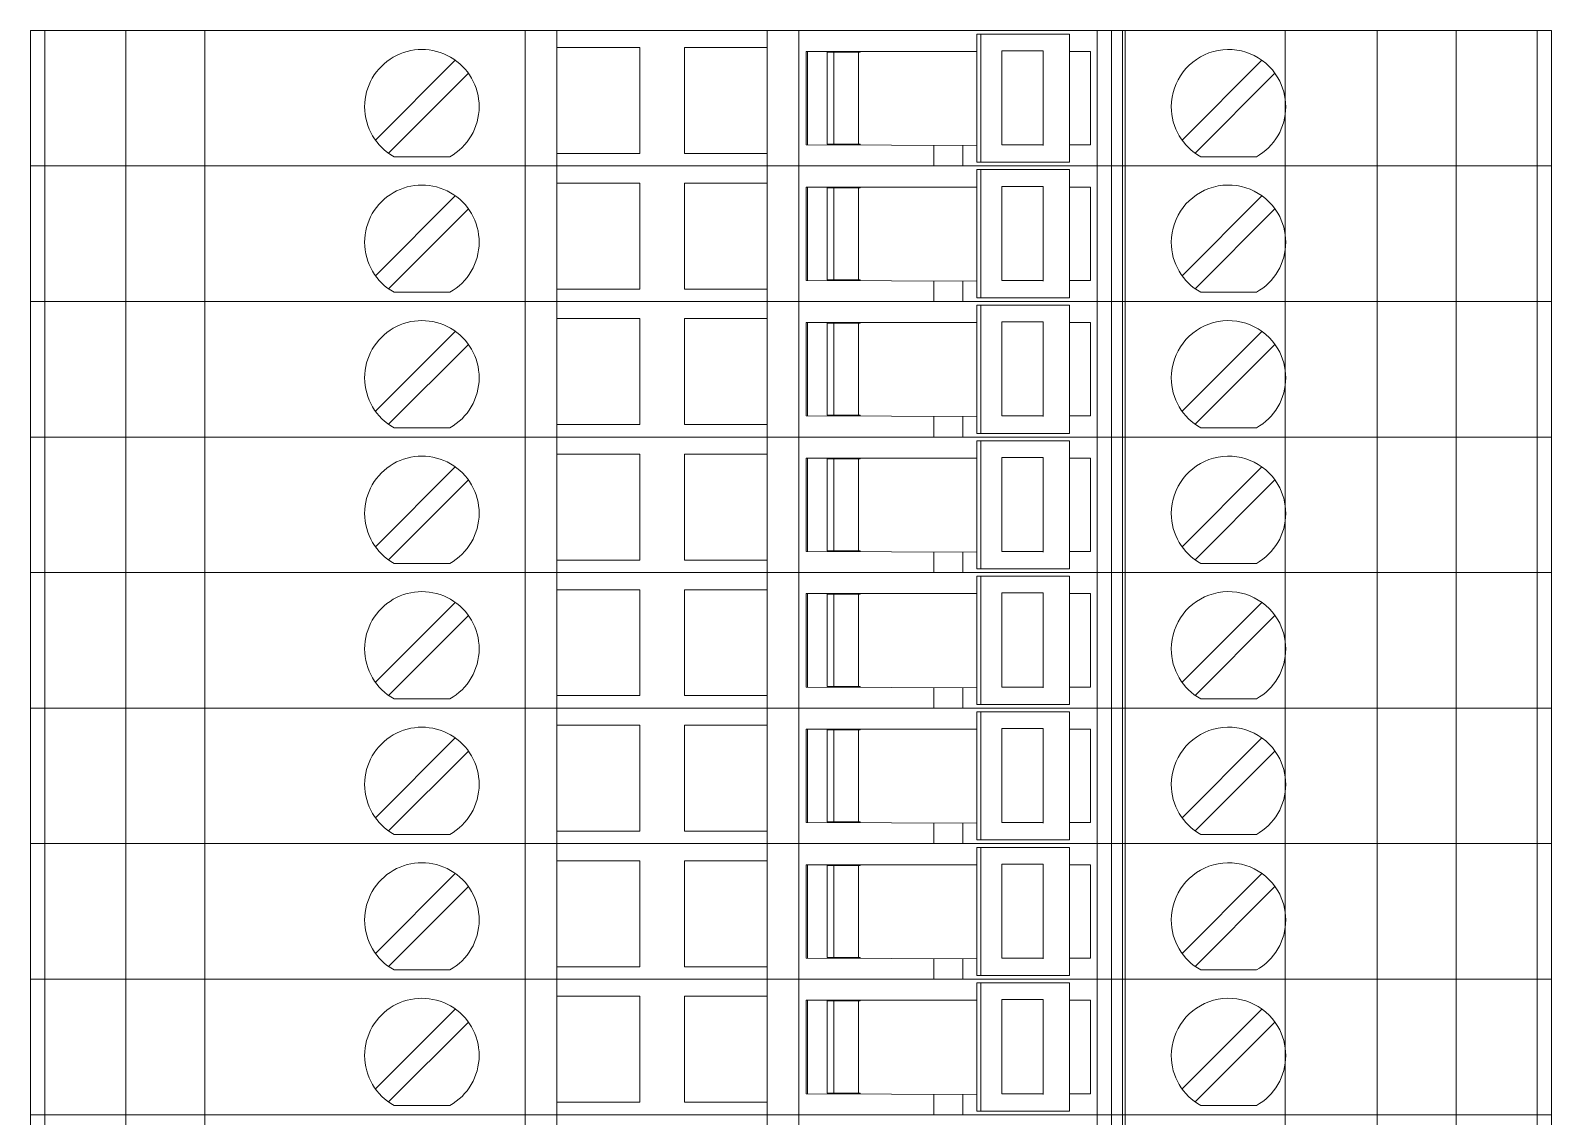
# Model space of a CAD drawing. Header units: millimetres. Extents: x 1880 to 4113, y 771 to 2990.
# Drawn here: x 2688.4 to 2746.2, y 2326.8 to 2368.1 of the extents above; entities that cross this region are included whole.
import ezdxf

# ---------------------------------------------------------------- set-up
doc = ezdxf.new("R2010")
doc.units = ezdxf.units.MM
doc.layers.add('000-PI-Oprema', color=30, linetype='Continuous', lineweight=5)

msp = doc.modelspace()

# ---------------------------------------------------------------- linework, layer by layer
at = {"layer": '000-PI-Oprema', "color": 0, "linetype": 'ByBlock', "lineweight": 0}
for p, q in [((2688.422, 2368.064), (2689.105, 2368.064)), ((2688.422, 2368.064), (2707.222, 2368.064)), ((2688.422, 2368.064), (2688.422, 2362.914)), ((2688.969, 2362.914), (2688.969, 2368.064)), ((2692.046, 2368.064), (2692.046, 2362.914)), ((2695.046, 2368.064), (2695.046, 2362.914)), ((2707.222, 2368.064), (2708.422, 2368.064)), ((2707.222, 2368.064), (2707.222, 2362.914)), ((2708.422, 2368.064), (2708.422, 2368.064)), ((2716.422, 2368.064), (2708.422, 2368.064)), ((2708.422, 2368.064), (2708.422, 2362.914)), ((2716.422, 2368.064), (2716.422, 2368.064)), ((2716.422, 2368.064), (2717.622, 2368.064)), ((2716.422, 2362.914), (2716.422, 2368.064)), ((2717.622, 2368.064), (2735.822, 2368.064)), ((2717.622, 2362.914), (2717.622, 2368.064)), ((2722.222, 2368.064), (2722.222, 2368.064)), ((2724.38, 2367.924), (2724.538, 2367.924)), ((2724.38, 2367.924), (2724.38, 2367.239)), ((2724.538, 2363.054), (2724.538, 2367.924)), ((2724.538, 2367.924), (2727.909, 2367.924)), ((2727.272, 2368.064), (2727.272, 2368.064)), ((2727.909, 2367.924), (2727.909, 2367.924)), ((2727.909, 2367.924), (2727.909, 2363.054)), ((2728.952, 2368.064), (2728.952, 2362.914)), ((2729.495, 2362.914), (2729.495, 2368.064)), ((2729.922, 2368.064), (2729.922, 2368.064)), ((2729.922, 2362.914), (2729.922, 2368.064)), ((2730.022, 2368.064), (2730.022, 2362.914)), ((2746.222, 2368.064), (2735.822, 2368.064)), ((2736.098, 2368.064), (2736.098, 2362.914)), ((2739.598, 2368.064), (2739.598, 2362.914)), ((2742.598, 2368.064), (2742.598, 2362.914)), ((2745.674, 2362.914), (2745.674, 2368.064)), ((2746.222, 2368.064), (2746.222, 2362.914)), ((2704.567, 2366.929), (2701.532, 2363.894)), ((2708.422, 2367.414), (2708.422, 2367.414)), ((2708.422, 2367.414), (2711.572, 2367.414)), ((2711.572, 2367.414), (2711.572, 2367.414)), ((2711.572, 2367.414), (2711.572, 2363.389)), ((2713.272, 2367.414), (2716.422, 2367.414)), ((2713.272, 2367.414), (2713.272, 2367.414)), ((2713.272, 2363.389), (2713.272, 2367.414)), ((2716.422, 2367.414), (2716.422, 2367.414)), ((2717.897, 2367.264), (2717.897, 2363.714)), ((2717.897, 2367.264), (2724.38, 2367.264)), ((2717.897, 2367.264), (2717.897, 2367.264)), ((2717.947, 2363.714), (2717.947, 2367.264)), ((2718.697, 2367.239), (2718.697, 2367.239)), ((2718.697, 2367.239), (2718.947, 2367.239)), ((2718.697, 2367.239), (2718.697, 2363.739)), ((2718.947, 2367.264), (2718.947, 2363.714)), ((2718.947, 2367.239), (2719.947, 2367.239)), ((2719.884, 2367.239), (2719.884, 2363.739)), ((2719.947, 2367.239), (2719.947, 2367.264)), ((2724.38, 2363.739), (2724.38, 2367.239)), ((2725.493, 2367.289), (2725.336, 2367.289)), ((2725.336, 2367.239), (2725.336, 2367.289)), ((2725.336, 2363.714), (2725.336, 2367.239)), ((2726.902, 2367.289), (2725.493, 2367.289)), ((2726.902, 2367.289), (2726.902, 2363.689)), ((2727.909, 2367.264), (2728.697, 2367.264)), ((2728.697, 2367.264), (2728.697, 2363.714)), ((2728.697, 2367.264), (2728.697, 2367.264)), ((2735.217, 2366.929), (2732.182, 2363.894)), ((2735.217, 2366.929), (2735.217, 2366.929)), ((2702.026, 2363.399), (2705.062, 2366.434)), ((2707.222, 2366.464), (2707.222, 2366.464)), ((2707.222, 2363.864), (2707.222, 2366.464)), ((2730.022, 2366.464), (2730.022, 2363.864)), ((2730.022, 2366.464), (2730.022, 2366.464)), ((2732.676, 2363.399), (2735.712, 2366.434)), ((2735.712, 2366.434), (2735.712, 2366.434)), ((2707.222, 2363.864), (2707.222, 2363.864)), ((2717.897, 2363.714), (2717.897, 2363.714)), ((2717.897, 2363.714), (2724.38, 2363.689)), ((2718.697, 2363.739), (2718.947, 2363.739)), ((2718.697, 2363.739), (2718.697, 2363.739)), ((2718.947, 2363.739), (2719.947, 2363.739)), ((2719.947, 2363.714), (2719.947, 2363.739)), ((2722.747, 2362.914), (2722.75, 2363.695)), ((2723.847, 2363.691), (2723.847, 2362.914)), ((2724.38, 2363.054), (2724.38, 2363.739)), ((2725.336, 2363.714), (2726.902, 2363.714)), ((2727.909, 2363.714), (2728.697, 2363.714)), ((2728.697, 2363.714), (2728.697, 2363.714)), ((2730.022, 2363.864), (2730.022, 2363.864)), ((2732.182, 2363.894), (2732.182, 2363.894)), ((2688.422, 2362.914), (2707.222, 2362.914)), ((2688.422, 2362.914), (2689.105, 2362.914)), ((2688.422, 2362.914), (2707.222, 2362.914)), ((2688.422, 2362.914), (2688.422, 2357.764)), ((2688.969, 2357.764), (2688.969, 2362.914)), ((2692.046, 2362.914), (2692.046, 2357.764)), ((2695.046, 2362.914), (2695.046, 2357.764)), ((2702.238, 2363.264), (2702.238, 2363.264)), ((2704.356, 2363.264), (2702.238, 2363.264)), ((2704.356, 2363.264), (2704.356, 2363.264)), ((2707.222, 2362.914), (2708.422, 2362.914)), ((2707.222, 2362.914), (2708.422, 2362.914)), ((2707.222, 2362.914), (2707.222, 2357.764)), ((2708.422, 2363.389), (2708.422, 2363.389)), ((2711.572, 2363.389), (2708.422, 2363.389)), ((2716.422, 2362.914), (2708.422, 2362.914)), ((2708.422, 2362.914), (2708.422, 2362.914)), ((2708.422, 2362.914), (2708.422, 2362.914)), ((2716.422, 2362.914), (2708.422, 2362.914)), ((2708.422, 2362.914), (2708.422, 2357.764)), ((2711.572, 2363.389), (2711.572, 2363.389)), ((2713.272, 2363.389), (2713.272, 2363.389)), ((2716.422, 2363.389), (2713.272, 2363.389)), ((2716.422, 2363.389), (2716.422, 2363.389)), ((2716.422, 2362.914), (2717.622, 2362.914)), ((2716.422, 2362.914), (2716.422, 2362.914)), ((2716.422, 2362.914), (2716.422, 2362.914)), ((2716.422, 2362.914), (2717.622, 2362.914)), ((2716.422, 2357.764), (2716.422, 2362.914)), ((2717.622, 2362.914), (2722.747, 2362.914)), ((2717.622, 2362.914), (2735.822, 2362.914)), ((2717.622, 2357.764), (2717.622, 2362.914)), ((2722.222, 2362.914), (2722.222, 2362.914)), ((2722.222, 2362.914), (2722.222, 2362.914)), ((2723.843, 2362.914), (2722.747, 2362.914)), ((2722.747, 2362.914), (2722.747, 2362.914)), ((2723.847, 2362.914), (2723.843, 2362.914)), ((2723.847, 2362.914), (2746.222, 2362.914)), ((2723.847, 2362.914), (2723.847, 2362.914)), ((2724.38, 2363.054), (2724.538, 2363.054)), ((2724.538, 2363.054), (2727.909, 2363.054)), ((2727.272, 2362.914), (2727.272, 2362.914)), ((2727.272, 2362.914), (2727.272, 2362.914)), ((2727.909, 2363.054), (2727.909, 2363.054)), ((2728.952, 2362.914), (2728.952, 2357.764)), ((2729.495, 2357.764), (2729.495, 2362.914)), ((2729.922, 2362.914), (2729.922, 2362.914)), ((2729.922, 2362.914), (2729.922, 2362.914)), ((2729.922, 2357.764), (2729.922, 2362.914)), ((2730.022, 2362.914), (2730.022, 2357.764)), ((2732.676, 2363.399), (2732.676, 2363.399)), ((2732.888, 2363.264), (2732.888, 2363.264)), ((2732.888, 2363.264), (2735.006, 2363.264)), ((2735.006, 2363.264), (2735.006, 2363.264)), ((2746.222, 2362.914), (2735.822, 2362.914)), ((2736.098, 2362.914), (2736.098, 2357.764)), ((2739.598, 2362.914), (2739.598, 2357.764)), ((2742.598, 2362.914), (2742.598, 2357.764)), ((2745.674, 2357.764), (2745.674, 2362.914)), ((2746.222, 2362.914), (2746.222, 2357.764)), ((2724.38, 2362.774), (2724.538, 2362.774)), ((2724.38, 2362.774), (2724.38, 2362.089)), ((2724.538, 2357.904), (2724.538, 2362.774)), ((2724.538, 2362.774), (2727.909, 2362.774)), ((2727.909, 2362.774), (2727.909, 2362.774)), ((2727.909, 2362.774), (2727.909, 2357.904)), ((2704.567, 2361.779), (2701.532, 2358.744)), ((2708.422, 2362.264), (2708.422, 2362.264)), ((2708.422, 2362.264), (2711.572, 2362.264)), ((2711.572, 2362.264), (2711.572, 2362.264)), ((2711.572, 2362.264), (2711.572, 2358.239)), ((2713.272, 2362.264), (2716.422, 2362.264)), ((2713.272, 2362.264), (2713.272, 2362.264)), ((2713.272, 2358.239), (2713.272, 2362.264)), ((2716.422, 2362.264), (2716.422, 2362.264)), ((2717.897, 2362.114), (2717.897, 2358.564)), ((2717.897, 2362.114), (2724.38, 2362.114)), ((2717.897, 2362.114), (2717.897, 2362.114)), ((2717.947, 2358.564), (2717.947, 2362.114)), ((2718.697, 2362.089), (2718.697, 2362.089)), ((2718.697, 2362.089), (2718.947, 2362.089)), ((2718.697, 2362.089), (2718.697, 2358.589)), ((2718.947, 2362.114), (2718.947, 2358.564)), ((2718.947, 2362.089), (2719.947, 2362.089)), ((2719.884, 2362.089), (2719.884, 2358.589)), ((2719.947, 2362.089), (2719.947, 2362.114)), ((2724.38, 2358.589), (2724.38, 2362.089)), ((2725.493, 2362.139), (2725.336, 2362.139)), ((2725.336, 2362.089), (2725.336, 2362.139)), ((2725.336, 2358.564), (2725.336, 2362.089)), ((2726.902, 2362.139), (2725.493, 2362.139)), ((2726.902, 2362.139), (2726.902, 2358.539)), ((2727.909, 2362.114), (2728.697, 2362.114)), ((2728.697, 2362.114), (2728.697, 2358.564)), ((2728.697, 2362.114), (2728.697, 2362.114)), ((2735.217, 2361.779), (2732.182, 2358.744)), ((2735.217, 2361.779), (2735.217, 2361.779)), ((2702.026, 2358.249), (2705.062, 2361.284)), ((2707.222, 2361.314), (2707.222, 2361.314)), ((2707.222, 2358.714), (2707.222, 2361.314)), ((2730.022, 2361.314), (2730.022, 2358.714)), ((2730.022, 2361.314), (2730.022, 2361.314)), ((2732.676, 2358.249), (2735.712, 2361.284)), ((2735.712, 2361.284), (2735.712, 2361.284)), ((2707.222, 2358.714), (2707.222, 2358.714)), ((2717.897, 2358.564), (2717.897, 2358.564)), ((2717.897, 2358.564), (2724.38, 2358.539)), ((2718.697, 2358.589), (2718.947, 2358.589)), ((2718.697, 2358.589), (2718.697, 2358.589)), ((2718.947, 2358.589), (2719.947, 2358.589)), ((2719.947, 2358.564), (2719.947, 2358.589)), ((2722.747, 2357.764), (2722.75, 2358.545)), ((2723.847, 2358.541), (2723.847, 2357.764)), ((2724.38, 2357.904), (2724.38, 2358.589)), ((2725.336, 2358.564), (2726.902, 2358.564)), ((2727.909, 2358.564), (2728.697, 2358.564)), ((2728.697, 2358.564), (2728.697, 2358.564)), ((2730.022, 2358.714), (2730.022, 2358.714)), ((2732.182, 2358.744), (2732.182, 2358.744)), ((2732.676, 2358.249), (2732.676, 2358.249)), ((2688.422, 2357.764), (2707.222, 2357.764)), ((2688.422, 2357.764), (2689.105, 2357.764)), ((2688.422, 2357.764), (2707.222, 2357.764)), ((2688.422, 2357.764), (2688.422, 2352.614)), ((2688.969, 2352.614), (2688.969, 2357.764)), ((2692.046, 2357.764), (2692.046, 2352.614)), ((2695.046, 2357.764), (2695.046, 2352.614)), ((2702.238, 2358.114), (2702.238, 2358.114)), ((2704.356, 2358.114), (2702.238, 2358.114)), ((2704.356, 2358.114), (2704.356, 2358.114)), ((2707.222, 2357.764), (2708.422, 2357.764)), ((2707.222, 2357.764), (2708.422, 2357.764)), ((2707.222, 2357.764), (2707.222, 2352.614)), ((2708.422, 2358.239), (2708.422, 2358.239)), ((2711.572, 2358.239), (2708.422, 2358.239)), ((2716.422, 2357.764), (2708.422, 2357.764)), ((2708.422, 2357.764), (2708.422, 2357.764)), ((2708.422, 2357.764), (2708.422, 2357.764)), ((2716.422, 2357.764), (2708.422, 2357.764)), ((2708.422, 2357.764), (2708.422, 2352.614)), ((2711.572, 2358.239), (2711.572, 2358.239)), ((2713.272, 2358.239), (2713.272, 2358.239)), ((2716.422, 2358.239), (2713.272, 2358.239)), ((2716.422, 2358.239), (2716.422, 2358.239)), ((2716.422, 2357.764), (2717.622, 2357.764)), ((2716.422, 2357.764), (2716.422, 2357.764)), ((2716.422, 2357.764), (2716.422, 2357.764)), ((2716.422, 2357.764), (2717.622, 2357.764)), ((2716.422, 2352.614), (2716.422, 2357.764)), ((2717.622, 2357.764), (2722.747, 2357.764)), ((2717.622, 2357.764), (2735.822, 2357.764)), ((2717.622, 2352.614), (2717.622, 2357.764)), ((2722.222, 2357.764), (2722.222, 2357.764)), ((2722.222, 2357.764), (2722.222, 2357.764)), ((2723.843, 2357.764), (2722.747, 2357.764)), ((2722.747, 2357.764), (2722.747, 2357.764)), ((2723.847, 2357.764), (2723.843, 2357.764)), ((2723.847, 2357.764), (2746.222, 2357.764)), ((2723.847, 2357.764), (2723.847, 2357.764)), ((2724.38, 2357.904), (2724.538, 2357.904)), ((2724.538, 2357.904), (2727.909, 2357.904)), ((2727.272, 2357.764), (2727.272, 2357.764)), ((2727.272, 2357.764), (2727.272, 2357.764)), ((2727.909, 2357.904), (2727.909, 2357.904)), ((2728.952, 2357.764), (2728.952, 2352.614)), ((2729.495, 2352.614), (2729.495, 2357.764)), ((2729.922, 2357.764), (2729.922, 2357.764)), ((2729.922, 2357.764), (2729.922, 2357.764)), ((2729.922, 2352.614), (2729.922, 2357.764)), ((2730.022, 2357.764), (2730.022, 2352.614)), ((2732.888, 2358.114), (2732.888, 2358.114)), ((2732.888, 2358.114), (2735.006, 2358.114)), ((2735.006, 2358.114), (2735.006, 2358.114)), ((2746.222, 2357.764), (2735.822, 2357.764)), ((2736.098, 2357.764), (2736.098, 2352.614)), ((2739.598, 2357.764), (2739.598, 2352.614)), ((2742.598, 2357.764), (2742.598, 2352.614)), ((2745.674, 2352.614), (2745.674, 2357.764)), ((2746.222, 2357.764), (2746.222, 2352.614)), ((2708.422, 2357.114), (2708.422, 2357.114)), ((2708.422, 2357.114), (2711.572, 2357.114)), ((2711.572, 2357.114), (2711.572, 2357.114)), ((2711.572, 2357.114), (2711.572, 2353.089)), ((2713.272, 2357.114), (2716.422, 2357.114)), ((2713.272, 2357.114), (2713.272, 2357.114)), ((2713.272, 2353.089), (2713.272, 2357.114)), ((2716.422, 2357.114), (2716.422, 2357.114)), ((2724.38, 2357.624), (2724.538, 2357.624)), ((2724.38, 2357.624), (2724.38, 2356.939)), ((2724.538, 2352.754), (2724.538, 2357.624)), ((2724.538, 2357.624), (2727.909, 2357.624)), ((2727.909, 2357.624), (2727.909, 2357.624)), ((2727.909, 2357.624), (2727.909, 2352.754)), ((2704.567, 2356.629), (2701.532, 2353.594)), ((2717.897, 2356.964), (2717.897, 2353.414)), ((2717.897, 2356.964), (2724.38, 2356.964)), ((2717.897, 2356.964), (2717.897, 2356.964)), ((2717.947, 2353.414), (2717.947, 2356.964)), ((2718.697, 2356.939), (2718.697, 2356.939)), ((2718.697, 2356.939), (2718.947, 2356.939)), ((2718.697, 2356.939), (2718.697, 2353.439)), ((2718.947, 2356.964), (2718.947, 2353.414)), ((2718.947, 2356.939), (2719.947, 2356.939)), ((2719.884, 2356.939), (2719.884, 2353.439)), ((2719.947, 2356.939), (2719.947, 2356.964)), ((2724.38, 2353.439), (2724.38, 2356.939)), ((2725.493, 2356.989), (2725.336, 2356.989)), ((2725.336, 2356.939), (2725.336, 2356.989)), ((2725.336, 2353.414), (2725.336, 2356.939)), ((2726.902, 2356.989), (2725.493, 2356.989)), ((2726.902, 2356.989), (2726.902, 2353.389)), ((2727.909, 2356.964), (2728.697, 2356.964)), ((2728.697, 2356.964), (2728.697, 2353.414)), ((2728.697, 2356.964), (2728.697, 2356.964)), ((2735.217, 2356.629), (2732.182, 2353.594)), ((2735.217, 2356.629), (2735.217, 2356.629)), ((2702.026, 2353.099), (2705.062, 2356.134)), ((2707.222, 2356.164), (2707.222, 2356.164)), ((2707.222, 2353.564), (2707.222, 2356.164)), ((2730.022, 2356.164), (2730.022, 2353.564)), ((2730.022, 2356.164), (2730.022, 2356.164)), ((2732.676, 2353.099), (2735.712, 2356.134)), ((2735.712, 2356.134), (2735.712, 2356.134)), ((2707.222, 2353.564), (2707.222, 2353.564)), ((2708.422, 2353.089), (2708.422, 2353.089)), ((2711.572, 2353.089), (2708.422, 2353.089)), ((2711.572, 2353.089), (2711.572, 2353.089)), ((2713.272, 2353.089), (2713.272, 2353.089)), ((2716.422, 2353.089), (2713.272, 2353.089)), ((2716.422, 2353.089), (2716.422, 2353.089)), ((2717.897, 2353.414), (2717.897, 2353.414)), ((2717.897, 2353.414), (2724.38, 2353.389)), ((2718.697, 2353.439), (2718.947, 2353.439)), ((2718.697, 2353.439), (2718.697, 2353.439)), ((2718.947, 2353.439), (2719.947, 2353.439)), ((2719.947, 2353.414), (2719.947, 2353.439)), ((2722.747, 2352.614), (2722.75, 2353.395)), ((2723.847, 2353.391), (2723.847, 2352.614)), ((2724.38, 2352.754), (2724.38, 2353.439)), ((2725.336, 2353.414), (2726.902, 2353.414)), ((2727.909, 2353.414), (2728.697, 2353.414)), ((2728.697, 2353.414), (2728.697, 2353.414)), ((2730.022, 2353.564), (2730.022, 2353.564)), ((2732.182, 2353.594), (2732.182, 2353.594)), ((2732.676, 2353.099), (2732.676, 2353.099)), ((2688.422, 2352.614), (2707.222, 2352.614)), ((2688.422, 2352.614), (2689.105, 2352.614)), ((2688.422, 2352.614), (2707.222, 2352.614)), ((2688.422, 2352.614), (2688.422, 2347.464)), ((2688.969, 2347.464), (2688.969, 2352.614)), ((2692.046, 2352.614), (2692.046, 2347.464)), ((2695.046, 2352.614), (2695.046, 2347.464)), ((2702.238, 2352.964), (2702.238, 2352.964)), ((2704.356, 2352.964), (2702.238, 2352.964)), ((2704.356, 2352.964), (2704.356, 2352.964)), ((2707.222, 2352.614), (2708.422, 2352.614)), ((2707.222, 2352.614), (2708.422, 2352.614)), ((2707.222, 2352.614), (2707.222, 2347.464)), ((2716.422, 2352.614), (2708.422, 2352.614)), ((2708.422, 2352.614), (2708.422, 2352.614)), ((2708.422, 2352.614), (2708.422, 2352.614)), ((2716.422, 2352.614), (2708.422, 2352.614)), ((2708.422, 2352.614), (2708.422, 2347.464)), ((2716.422, 2352.614), (2717.622, 2352.614)), ((2716.422, 2352.614), (2716.422, 2352.614)), ((2716.422, 2352.614), (2716.422, 2352.614)), ((2716.422, 2352.614), (2717.622, 2352.614)), ((2716.422, 2347.464), (2716.422, 2352.614)), ((2717.622, 2352.614), (2722.747, 2352.614)), ((2717.622, 2352.614), (2735.822, 2352.614)), ((2717.622, 2347.464), (2717.622, 2352.614)), ((2722.222, 2352.614), (2722.222, 2352.614)), ((2722.222, 2352.614), (2722.222, 2352.614)), ((2723.843, 2352.614), (2722.747, 2352.614)), ((2722.747, 2352.614), (2722.747, 2352.614)), ((2723.847, 2352.614), (2723.843, 2352.614)), ((2723.847, 2352.614), (2746.222, 2352.614)), ((2723.847, 2352.614), (2723.847, 2352.614)), ((2724.38, 2352.754), (2724.538, 2352.754)), ((2724.38, 2352.474), (2724.538, 2352.474)), ((2724.38, 2352.474), (2724.38, 2351.789)), ((2724.538, 2352.754), (2727.909, 2352.754)), ((2724.538, 2347.604), (2724.538, 2352.474)), ((2724.538, 2352.474), (2727.909, 2352.474)), ((2727.272, 2352.614), (2727.272, 2352.614)), ((2727.272, 2352.614), (2727.272, 2352.614)), ((2727.909, 2352.754), (2727.909, 2352.754)), ((2727.909, 2352.474), (2727.909, 2352.474)), ((2727.909, 2352.474), (2727.909, 2347.604)), ((2728.952, 2352.614), (2728.952, 2347.464)), ((2729.495, 2347.464), (2729.495, 2352.614)), ((2729.922, 2352.614), (2729.922, 2352.614)), ((2729.922, 2352.614), (2729.922, 2352.614)), ((2729.922, 2347.464), (2729.922, 2352.614)), ((2730.022, 2352.614), (2730.022, 2347.464)), ((2732.888, 2352.964), (2732.888, 2352.964)), ((2732.888, 2352.964), (2735.006, 2352.964)), ((2735.006, 2352.964), (2735.006, 2352.964)), ((2746.222, 2352.614), (2735.822, 2352.614)), ((2736.098, 2352.614), (2736.098, 2347.464)), ((2739.598, 2352.614), (2739.598, 2347.464)), ((2742.598, 2352.614), (2742.598, 2347.464)), ((2745.674, 2347.464), (2745.674, 2352.614)), ((2746.222, 2352.614), (2746.222, 2347.464)), ((2708.422, 2351.964), (2708.422, 2351.964)), ((2708.422, 2351.964), (2711.572, 2351.964)), ((2711.572, 2351.964), (2711.572, 2351.964)), ((2711.572, 2351.964), (2711.572, 2347.939)), ((2713.272, 2351.964), (2716.422, 2351.964)), ((2713.272, 2351.964), (2713.272, 2351.964)), ((2713.272, 2347.939), (2713.272, 2351.964)), ((2716.422, 2351.964), (2716.422, 2351.964)), ((2704.567, 2351.479), (2701.532, 2348.444)), ((2717.897, 2351.814), (2717.897, 2348.264)), ((2717.897, 2351.814), (2724.38, 2351.814)), ((2717.897, 2351.814), (2717.897, 2351.814)), ((2717.947, 2348.264), (2717.947, 2351.814)), ((2718.697, 2351.789), (2718.697, 2351.789)), ((2718.697, 2351.789), (2718.947, 2351.789)), ((2718.697, 2351.789), (2718.697, 2348.289)), ((2718.947, 2351.814), (2718.947, 2348.264)), ((2718.947, 2351.789), (2719.947, 2351.789)), ((2719.884, 2351.789), (2719.884, 2348.289)), ((2719.947, 2351.789), (2719.947, 2351.814)), ((2724.38, 2348.289), (2724.38, 2351.789)), ((2725.493, 2351.839), (2725.336, 2351.839)), ((2725.336, 2351.789), (2725.336, 2351.839)), ((2725.336, 2348.264), (2725.336, 2351.789)), ((2726.902, 2351.839), (2725.493, 2351.839)), ((2726.902, 2351.839), (2726.902, 2348.239)), ((2727.909, 2351.814), (2728.697, 2351.814)), ((2728.697, 2351.814), (2728.697, 2348.264)), ((2728.697, 2351.814), (2728.697, 2351.814)), ((2735.217, 2351.479), (2732.182, 2348.444)), ((2735.217, 2351.479), (2735.217, 2351.479)), ((2702.026, 2347.949), (2705.062, 2350.984)), ((2707.222, 2351.014), (2707.222, 2351.014)), ((2707.222, 2348.414), (2707.222, 2351.014)), ((2730.022, 2351.014), (2730.022, 2348.414)), ((2730.022, 2351.014), (2730.022, 2351.014)), ((2732.676, 2347.949), (2735.712, 2350.984)), ((2735.712, 2350.984), (2735.712, 2350.984)), ((2707.222, 2348.414), (2707.222, 2348.414)), ((2730.022, 2348.414), (2730.022, 2348.414)), ((2732.182, 2348.444), (2732.182, 2348.444)), ((2708.422, 2347.939), (2708.422, 2347.939)), ((2711.572, 2347.939), (2708.422, 2347.939)), ((2711.572, 2347.939), (2711.572, 2347.939)), ((2713.272, 2347.939), (2713.272, 2347.939)), ((2716.422, 2347.939), (2713.272, 2347.939)), ((2716.422, 2347.939), (2716.422, 2347.939)), ((2717.897, 2348.264), (2717.897, 2348.264)), ((2717.897, 2348.264), (2724.38, 2348.239)), ((2718.697, 2348.289), (2718.947, 2348.289)), ((2718.697, 2348.289), (2718.697, 2348.289)), ((2718.947, 2348.289), (2719.947, 2348.289)), ((2719.947, 2348.264), (2719.947, 2348.289)), ((2722.747, 2347.464), (2722.75, 2348.245)), ((2723.847, 2348.241), (2723.847, 2347.464)), ((2724.38, 2347.604), (2724.38, 2348.289)), ((2725.336, 2348.264), (2726.902, 2348.264)), ((2727.909, 2348.264), (2728.697, 2348.264)), ((2728.697, 2348.264), (2728.697, 2348.264)), ((2732.676, 2347.949), (2732.676, 2347.949)), ((2688.422, 2347.464), (2707.222, 2347.464)), ((2688.422, 2347.464), (2689.105, 2347.464)), ((2688.422, 2347.464), (2707.222, 2347.464)), ((2688.422, 2347.464), (2688.422, 2342.314)), ((2688.969, 2342.314), (2688.969, 2347.464)), ((2692.046, 2347.464), (2692.046, 2342.314)), ((2695.046, 2347.464), (2695.046, 2342.314)), ((2702.238, 2347.814), (2702.238, 2347.814)), ((2704.356, 2347.814), (2702.238, 2347.814)), ((2704.356, 2347.814), (2704.356, 2347.814)), ((2707.222, 2347.464), (2708.422, 2347.464)), ((2707.222, 2347.464), (2708.422, 2347.464)), ((2707.222, 2347.464), (2707.222, 2342.314)), ((2716.422, 2347.464), (2708.422, 2347.464)), ((2708.422, 2347.464), (2708.422, 2347.464)), ((2708.422, 2347.464), (2708.422, 2347.464)), ((2716.422, 2347.464), (2708.422, 2347.464)), ((2708.422, 2347.464), (2708.422, 2342.314)), ((2716.422, 2347.464), (2717.622, 2347.464)), ((2716.422, 2347.464), (2716.422, 2347.464)), ((2716.422, 2347.464), (2716.422, 2347.464)), ((2716.422, 2347.464), (2717.622, 2347.464)), ((2716.422, 2342.314), (2716.422, 2347.464)), ((2717.622, 2347.464), (2722.747, 2347.464)), ((2717.622, 2347.464), (2735.822, 2347.464)), ((2717.622, 2342.314), (2717.622, 2347.464)), ((2722.222, 2347.464), (2722.222, 2347.464)), ((2722.222, 2347.464), (2722.222, 2347.464)), ((2723.843, 2347.464), (2722.747, 2347.464)), ((2722.747, 2347.464), (2722.747, 2347.464)), ((2723.847, 2347.464), (2723.843, 2347.464)), ((2723.847, 2347.464), (2746.222, 2347.464)), ((2723.847, 2347.464), (2723.847, 2347.464)), ((2724.38, 2347.604), (2724.538, 2347.604)), ((2724.38, 2347.324), (2724.538, 2347.324)), ((2724.38, 2347.324), (2724.38, 2346.639)), ((2724.538, 2347.604), (2727.909, 2347.604)), ((2724.538, 2342.454), (2724.538, 2347.324)), ((2724.538, 2347.324), (2727.909, 2347.324)), ((2727.272, 2347.464), (2727.272, 2347.464)), ((2727.272, 2347.464), (2727.272, 2347.464)), ((2727.909, 2347.604), (2727.909, 2347.604)), ((2727.909, 2347.324), (2727.909, 2347.324)), ((2727.909, 2347.324), (2727.909, 2342.454)), ((2728.952, 2347.464), (2728.952, 2342.314)), ((2729.495, 2342.314), (2729.495, 2347.464)), ((2729.922, 2347.464), (2729.922, 2347.464)), ((2729.922, 2347.464), (2729.922, 2347.464)), ((2729.922, 2342.314), (2729.922, 2347.464)), ((2730.022, 2347.464), (2730.022, 2342.314)), ((2732.888, 2347.814), (2732.888, 2347.814)), ((2732.888, 2347.814), (2735.006, 2347.814)), ((2735.006, 2347.814), (2735.006, 2347.814)), ((2746.222, 2347.464), (2735.822, 2347.464)), ((2736.098, 2347.464), (2736.098, 2342.314)), ((2739.598, 2347.464), (2739.598, 2342.314)), ((2742.598, 2347.464), (2742.598, 2342.314)), ((2745.674, 2342.314), (2745.674, 2347.464)), ((2746.222, 2347.464), (2746.222, 2342.314)), ((2708.422, 2346.814), (2708.422, 2346.814)), ((2708.422, 2346.814), (2711.572, 2346.814)), ((2711.572, 2346.814), (2711.572, 2346.814)), ((2711.572, 2346.814), (2711.572, 2342.789)), ((2713.272, 2346.814), (2716.422, 2346.814)), ((2713.272, 2346.814), (2713.272, 2346.814)), ((2713.272, 2342.789), (2713.272, 2346.814)), ((2716.422, 2346.814), (2716.422, 2346.814)), ((2725.493, 2346.689), (2725.336, 2346.689)), ((2725.336, 2346.639), (2725.336, 2346.689)), ((2726.902, 2346.689), (2725.493, 2346.689)), ((2726.902, 2346.689), (2726.902, 2343.089)), ((2704.567, 2346.329), (2701.532, 2343.294)), ((2717.897, 2346.664), (2717.897, 2343.114)), ((2717.897, 2346.664), (2724.38, 2346.664)), ((2717.897, 2346.664), (2717.897, 2346.664)), ((2717.947, 2343.114), (2717.947, 2346.664)), ((2718.697, 2346.639), (2718.697, 2346.639)), ((2718.697, 2346.639), (2718.947, 2346.639)), ((2718.697, 2346.639), (2718.697, 2343.139)), ((2718.947, 2346.664), (2718.947, 2343.114)), ((2718.947, 2346.639), (2719.947, 2346.639)), ((2719.884, 2346.639), (2719.884, 2343.139)), ((2719.947, 2346.639), (2719.947, 2346.664)), ((2724.38, 2343.139), (2724.38, 2346.639)), ((2725.336, 2343.114), (2725.336, 2346.639)), ((2727.909, 2346.664), (2728.697, 2346.664)), ((2728.697, 2346.664), (2728.697, 2343.114)), ((2728.697, 2346.664), (2728.697, 2346.664)), ((2735.217, 2346.329), (2732.182, 2343.294)), ((2735.217, 2346.329), (2735.217, 2346.329)), ((2702.026, 2342.799), (2705.062, 2345.834)), ((2707.222, 2345.864), (2707.222, 2345.864)), ((2707.222, 2343.264), (2707.222, 2345.864)), ((2730.022, 2345.864), (2730.022, 2343.264)), ((2730.022, 2345.864), (2730.022, 2345.864)), ((2732.676, 2342.799), (2735.712, 2345.834)), ((2735.712, 2345.834), (2735.712, 2345.834)), ((2707.222, 2343.264), (2707.222, 2343.264)), ((2730.022, 2343.264), (2730.022, 2343.264)), ((2732.182, 2343.294), (2732.182, 2343.294)), ((2702.238, 2342.664), (2702.238, 2342.664)), ((2704.356, 2342.664), (2702.238, 2342.664)), ((2704.356, 2342.664), (2704.356, 2342.664)), ((2708.422, 2342.789), (2708.422, 2342.789)), ((2711.572, 2342.789), (2708.422, 2342.789)), ((2711.572, 2342.789), (2711.572, 2342.789)), ((2713.272, 2342.789), (2713.272, 2342.789)), ((2716.422, 2342.789), (2713.272, 2342.789)), ((2716.422, 2342.789), (2716.422, 2342.789)), ((2717.897, 2343.114), (2717.897, 2343.114)), ((2717.897, 2343.114), (2724.38, 2343.089)), ((2718.697, 2343.139), (2718.947, 2343.139)), ((2718.697, 2343.139), (2718.697, 2343.139)), ((2718.947, 2343.139), (2719.947, 2343.139)), ((2719.947, 2343.114), (2719.947, 2343.139)), ((2722.747, 2342.314), (2722.75, 2343.095)), ((2723.847, 2343.091), (2723.847, 2342.314)), ((2724.38, 2342.454), (2724.38, 2343.139)), ((2725.336, 2343.114), (2726.902, 2343.114)), ((2727.909, 2343.114), (2728.697, 2343.114)), ((2728.697, 2343.114), (2728.697, 2343.114)), ((2732.676, 2342.799), (2732.676, 2342.799)), ((2732.888, 2342.664), (2732.888, 2342.664)), ((2732.888, 2342.664), (2735.006, 2342.664)), ((2735.006, 2342.664), (2735.006, 2342.664)), ((2688.422, 2342.314), (2707.222, 2342.314)), ((2688.422, 2342.314), (2689.105, 2342.314)), ((2688.422, 2342.314), (2707.222, 2342.314)), ((2688.422, 2342.314), (2688.422, 2337.164)), ((2688.969, 2337.164), (2688.969, 2342.314)), ((2692.046, 2342.314), (2692.046, 2337.164)), ((2695.046, 2342.314), (2695.046, 2337.164)), ((2707.222, 2342.314), (2708.422, 2342.314)), ((2707.222, 2342.314), (2708.422, 2342.314)), ((2707.222, 2342.314), (2707.222, 2337.164)), ((2716.422, 2342.314), (2708.422, 2342.314)), ((2708.422, 2342.314), (2708.422, 2342.314)), ((2708.422, 2342.314), (2708.422, 2342.314)), ((2716.422, 2342.314), (2708.422, 2342.314)), ((2708.422, 2342.314), (2708.422, 2337.164)), ((2716.422, 2342.314), (2717.622, 2342.314)), ((2716.422, 2342.314), (2716.422, 2342.314)), ((2716.422, 2342.314), (2716.422, 2342.314)), ((2716.422, 2342.314), (2717.622, 2342.314)), ((2716.422, 2337.164), (2716.422, 2342.314)), ((2717.622, 2342.314), (2722.747, 2342.314)), ((2717.622, 2342.314), (2735.822, 2342.314)), ((2717.622, 2337.164), (2717.622, 2342.314)), ((2722.222, 2342.314), (2722.222, 2342.314)), ((2722.222, 2342.314), (2722.222, 2342.314)), ((2723.843, 2342.314), (2722.747, 2342.314)), ((2722.747, 2342.314), (2722.747, 2342.314)), ((2723.847, 2342.314), (2723.843, 2342.314)), ((2723.847, 2342.314), (2746.222, 2342.314)), ((2723.847, 2342.314), (2723.847, 2342.314)), ((2724.38, 2342.454), (2724.538, 2342.454)), ((2724.38, 2342.174), (2724.538, 2342.174)), ((2724.38, 2342.174), (2724.38, 2341.489)), ((2724.538, 2342.454), (2727.909, 2342.454)), ((2724.538, 2337.304), (2724.538, 2342.174)), ((2724.538, 2342.174), (2727.909, 2342.174)), ((2727.272, 2342.314), (2727.272, 2342.314)), ((2727.272, 2342.314), (2727.272, 2342.314)), ((2727.909, 2342.454), (2727.909, 2342.454)), ((2727.909, 2342.174), (2727.909, 2342.174)), ((2727.909, 2342.174), (2727.909, 2337.304)), ((2728.952, 2342.314), (2728.952, 2337.164)), ((2729.495, 2337.164), (2729.495, 2342.314)), ((2729.922, 2342.314), (2729.922, 2342.314)), ((2729.922, 2342.314), (2729.922, 2342.314)), ((2729.922, 2337.164), (2729.922, 2342.314)), ((2730.022, 2342.314), (2730.022, 2337.164)), ((2746.222, 2342.314), (2735.822, 2342.314)), ((2736.098, 2342.314), (2736.098, 2337.164)), ((2739.598, 2342.314), (2739.598, 2337.164)), ((2742.598, 2342.314), (2742.598, 2337.164)), ((2745.674, 2337.164), (2745.674, 2342.314)), ((2746.222, 2342.314), (2746.222, 2337.164)), ((2708.422, 2341.664), (2708.422, 2341.664)), ((2708.422, 2341.664), (2711.572, 2341.664)), ((2711.572, 2341.664), (2711.572, 2341.664)), ((2711.572, 2341.664), (2711.572, 2337.639)), ((2713.272, 2341.664), (2716.422, 2341.664)), ((2713.272, 2341.664), (2713.272, 2341.664)), ((2713.272, 2337.639), (2713.272, 2341.664)), ((2716.422, 2341.664), (2716.422, 2341.664)), ((2717.897, 2341.514), (2717.897, 2337.964)), ((2717.897, 2341.514), (2724.38, 2341.514)), ((2717.897, 2341.514), (2717.897, 2341.514)), ((2717.947, 2337.964), (2717.947, 2341.514)), ((2718.697, 2341.489), (2718.697, 2341.489)), ((2718.697, 2341.489), (2718.947, 2341.489)), ((2718.697, 2341.489), (2718.697, 2337.989)), ((2718.947, 2341.514), (2718.947, 2337.964)), ((2718.947, 2341.489), (2719.947, 2341.489)), ((2719.884, 2341.489), (2719.884, 2337.989)), ((2719.947, 2341.489), (2719.947, 2341.514)), ((2724.38, 2337.989), (2724.38, 2341.489)), ((2725.493, 2341.539), (2725.336, 2341.539)), ((2725.336, 2341.489), (2725.336, 2341.539)), ((2725.336, 2337.964), (2725.336, 2341.489)), ((2726.902, 2341.539), (2725.493, 2341.539)), ((2726.902, 2341.539), (2726.902, 2337.939)), ((2727.909, 2341.514), (2728.697, 2341.514)), ((2728.697, 2341.514), (2728.697, 2337.964)), ((2728.697, 2341.514), (2728.697, 2341.514)), ((2704.567, 2341.179), (2701.532, 2338.144)), ((2735.217, 2341.179), (2732.182, 2338.144)), ((2735.217, 2341.179), (2735.217, 2341.179)), ((2702.026, 2337.649), (2705.062, 2340.684)), ((2707.222, 2340.714), (2707.222, 2340.714)), ((2707.222, 2338.114), (2707.222, 2340.714)), ((2730.022, 2340.714), (2730.022, 2338.114)), ((2730.022, 2340.714), (2730.022, 2340.714)), ((2732.676, 2337.649), (2735.712, 2340.684)), ((2735.712, 2340.684), (2735.712, 2340.684)), ((2707.222, 2338.114), (2707.222, 2338.114)), ((2730.022, 2338.114), (2730.022, 2338.114)), ((2732.182, 2338.144), (2732.182, 2338.144)), ((2702.238, 2337.514), (2702.238, 2337.514)), ((2704.356, 2337.514), (2702.238, 2337.514)), ((2704.356, 2337.514), (2704.356, 2337.514)), ((2708.422, 2337.639), (2708.422, 2337.639)), ((2711.572, 2337.639), (2708.422, 2337.639)), ((2711.572, 2337.639), (2711.572, 2337.639)), ((2713.272, 2337.639), (2713.272, 2337.639)), ((2716.422, 2337.639), (2713.272, 2337.639)), ((2716.422, 2337.639), (2716.422, 2337.639)), ((2717.897, 2337.964), (2717.897, 2337.964)), ((2717.897, 2337.964), (2724.38, 2337.939)), ((2718.697, 2337.989), (2718.947, 2337.989)), ((2718.697, 2337.989), (2718.697, 2337.989)), ((2718.947, 2337.989), (2719.947, 2337.989)), ((2719.947, 2337.964), (2719.947, 2337.989)), ((2722.747, 2337.164), (2722.75, 2337.945)), ((2723.847, 2337.941), (2723.847, 2337.164)), ((2724.38, 2337.304), (2724.38, 2337.989)), ((2725.336, 2337.964), (2726.902, 2337.964)), ((2727.909, 2337.964), (2728.697, 2337.964)), ((2728.697, 2337.964), (2728.697, 2337.964)), ((2732.676, 2337.649), (2732.676, 2337.649)), ((2732.888, 2337.514), (2732.888, 2337.514)), ((2732.888, 2337.514), (2735.006, 2337.514)), ((2735.006, 2337.514), (2735.006, 2337.514)), ((2688.422, 2337.164), (2707.222, 2337.164)), ((2688.422, 2337.164), (2689.105, 2337.164)), ((2688.422, 2337.164), (2707.222, 2337.164)), ((2688.422, 2337.164), (2688.422, 2332.014)), ((2688.969, 2332.014), (2688.969, 2337.164)), ((2692.046, 2337.164), (2692.046, 2332.014)), ((2695.046, 2337.164), (2695.046, 2332.014)), ((2707.222, 2337.164), (2708.422, 2337.164)), ((2707.222, 2337.164), (2708.422, 2337.164)), ((2707.222, 2337.164), (2707.222, 2332.014)), ((2716.422, 2337.164), (2708.422, 2337.164)), ((2708.422, 2337.164), (2708.422, 2337.164)), ((2708.422, 2337.164), (2708.422, 2337.164)), ((2716.422, 2337.164), (2708.422, 2337.164)), ((2708.422, 2337.164), (2708.422, 2332.014)), ((2716.422, 2337.164), (2717.622, 2337.164)), ((2716.422, 2337.164), (2716.422, 2337.164)), ((2716.422, 2337.164), (2716.422, 2337.164)), ((2716.422, 2337.164), (2717.622, 2337.164)), ((2716.422, 2332.014), (2716.422, 2337.164)), ((2717.622, 2337.164), (2722.747, 2337.164)), ((2717.622, 2337.164), (2735.822, 2337.164)), ((2717.622, 2332.014), (2717.622, 2337.164)), ((2722.222, 2337.164), (2722.222, 2337.164)), ((2722.222, 2337.164), (2722.222, 2337.164)), ((2723.843, 2337.164), (2722.747, 2337.164)), ((2722.747, 2337.164), (2722.747, 2337.164)), ((2723.847, 2337.164), (2723.843, 2337.164)), ((2723.847, 2337.164), (2746.222, 2337.164)), ((2723.847, 2337.164), (2723.847, 2337.164)), ((2724.38, 2337.304), (2724.538, 2337.304)), ((2724.38, 2337.024), (2724.538, 2337.024)), ((2724.38, 2337.024), (2724.38, 2336.339)), ((2724.538, 2337.304), (2727.909, 2337.304)), ((2724.538, 2332.154), (2724.538, 2337.024)), ((2724.538, 2337.024), (2727.909, 2337.024)), ((2727.272, 2337.164), (2727.272, 2337.164)), ((2727.272, 2337.164), (2727.272, 2337.164)), ((2727.909, 2337.304), (2727.909, 2337.304)), ((2727.909, 2337.024), (2727.909, 2337.024)), ((2727.909, 2337.024), (2727.909, 2332.154)), ((2728.952, 2337.164), (2728.952, 2332.014)), ((2729.495, 2332.014), (2729.495, 2337.164)), ((2729.922, 2337.164), (2729.922, 2337.164)), ((2729.922, 2337.164), (2729.922, 2337.164)), ((2729.922, 2332.014), (2729.922, 2337.164)), ((2730.022, 2337.164), (2730.022, 2332.014)), ((2746.222, 2337.164), (2735.822, 2337.164)), ((2736.098, 2337.164), (2736.098, 2332.014)), ((2739.598, 2337.164), (2739.598, 2332.014)), ((2742.598, 2337.164), (2742.598, 2332.014)), ((2745.674, 2332.014), (2745.674, 2337.164)), ((2746.222, 2337.164), (2746.222, 2332.014)), ((2708.422, 2336.514), (2708.422, 2336.514)), ((2708.422, 2336.514), (2711.572, 2336.514)), ((2711.572, 2336.514), (2711.572, 2336.514)), ((2711.572, 2336.514), (2711.572, 2332.489)), ((2713.272, 2336.514), (2716.422, 2336.514)), ((2713.272, 2336.514), (2713.272, 2336.514)), ((2713.272, 2332.489), (2713.272, 2336.514)), ((2716.422, 2336.514), (2716.422, 2336.514)), ((2717.897, 2336.364), (2717.897, 2332.814)), ((2717.897, 2336.364), (2724.38, 2336.364)), ((2717.897, 2336.364), (2717.897, 2336.364)), ((2717.947, 2332.814), (2717.947, 2336.364)), ((2718.697, 2336.339), (2718.697, 2336.339)), ((2718.697, 2336.339), (2718.947, 2336.339)), ((2718.697, 2336.339), (2718.697, 2332.839)), ((2718.947, 2336.364), (2718.947, 2332.814)), ((2718.947, 2336.339), (2719.947, 2336.339)), ((2719.884, 2336.339), (2719.884, 2332.839)), ((2719.947, 2336.339), (2719.947, 2336.364)), ((2724.38, 2332.839), (2724.38, 2336.339)), ((2725.493, 2336.389), (2725.336, 2336.389)), ((2725.336, 2336.339), (2725.336, 2336.389)), ((2725.336, 2332.814), (2725.336, 2336.339)), ((2726.902, 2336.389), (2725.493, 2336.389)), ((2726.902, 2336.389), (2726.902, 2332.789)), ((2727.909, 2336.364), (2728.697, 2336.364)), ((2728.697, 2336.364), (2728.697, 2332.814)), ((2728.697, 2336.364), (2728.697, 2336.364)), ((2704.567, 2336.029), (2701.532, 2332.994)), ((2735.217, 2336.029), (2732.182, 2332.994)), ((2735.217, 2336.029), (2735.217, 2336.029)), ((2702.026, 2332.499), (2705.062, 2335.534)), ((2707.222, 2335.564), (2707.222, 2335.564)), ((2707.222, 2332.964), (2707.222, 2335.564)), ((2730.022, 2335.564), (2730.022, 2332.964)), ((2730.022, 2335.564), (2730.022, 2335.564)), ((2732.676, 2332.499), (2735.712, 2335.534)), ((2735.712, 2335.534), (2735.712, 2335.534)), ((2707.222, 2332.964), (2707.222, 2332.964)), ((2717.897, 2332.814), (2717.897, 2332.814)), ((2717.897, 2332.814), (2724.38, 2332.789)), ((2718.697, 2332.839), (2718.947, 2332.839)), ((2718.697, 2332.839), (2718.697, 2332.839)), ((2718.947, 2332.839), (2719.947, 2332.839)), ((2719.947, 2332.814), (2719.947, 2332.839)), ((2724.38, 2332.154), (2724.38, 2332.839)), ((2725.336, 2332.814), (2726.902, 2332.814)), ((2727.909, 2332.814), (2728.697, 2332.814)), ((2728.697, 2332.814), (2728.697, 2332.814)), ((2730.022, 2332.964), (2730.022, 2332.964)), ((2732.182, 2332.994), (2732.182, 2332.994)), ((2702.238, 2332.364), (2702.238, 2332.364)), ((2704.356, 2332.364), (2702.238, 2332.364)), ((2704.356, 2332.364), (2704.356, 2332.364)), ((2708.422, 2332.489), (2708.422, 2332.489)), ((2711.572, 2332.489), (2708.422, 2332.489)), ((2711.572, 2332.489), (2711.572, 2332.489)), ((2713.272, 2332.489), (2713.272, 2332.489)), ((2716.422, 2332.489), (2713.272, 2332.489)), ((2716.422, 2332.489), (2716.422, 2332.489)), ((2722.747, 2332.014), (2722.75, 2332.795)), ((2723.847, 2332.791), (2723.847, 2332.014)), ((2732.676, 2332.499), (2732.676, 2332.499)), ((2732.888, 2332.364), (2732.888, 2332.364)), ((2732.888, 2332.364), (2735.006, 2332.364)), ((2735.006, 2332.364), (2735.006, 2332.364)), ((2688.422, 2332.014), (2707.222, 2332.014)), ((2688.422, 2332.014), (2689.105, 2332.014)), ((2688.422, 2332.014), (2707.222, 2332.014)), ((2688.422, 2332.014), (2688.422, 2326.864)), ((2688.969, 2326.864), (2688.969, 2332.014)), ((2692.046, 2332.014), (2692.046, 2326.864)), ((2695.046, 2332.014), (2695.046, 2326.864)), ((2707.222, 2332.014), (2708.422, 2332.014)), ((2707.222, 2332.014), (2708.422, 2332.014)), ((2707.222, 2332.014), (2707.222, 2326.864)), ((2716.422, 2332.014), (2708.422, 2332.014)), ((2708.422, 2332.014), (2708.422, 2332.014)), ((2708.422, 2332.014), (2708.422, 2332.014)), ((2716.422, 2332.014), (2708.422, 2332.014)), ((2708.422, 2332.014), (2708.422, 2326.864)), ((2716.422, 2332.014), (2717.622, 2332.014)), ((2716.422, 2332.014), (2716.422, 2332.014)), ((2716.422, 2332.014), (2716.422, 2332.014)), ((2716.422, 2332.014), (2717.622, 2332.014)), ((2716.422, 2326.864), (2716.422, 2332.014)), ((2717.622, 2332.014), (2722.747, 2332.014)), ((2717.622, 2332.014), (2735.822, 2332.014)), ((2717.622, 2326.864), (2717.622, 2332.014)), ((2722.222, 2332.014), (2722.222, 2332.014)), ((2722.222, 2332.014), (2722.222, 2332.014)), ((2723.843, 2332.014), (2722.747, 2332.014)), ((2722.747, 2332.014), (2722.747, 2332.014)), ((2723.847, 2332.014), (2723.843, 2332.014)), ((2723.847, 2332.014), (2746.222, 2332.014)), ((2723.847, 2332.014), (2723.847, 2332.014)), ((2724.38, 2332.154), (2724.538, 2332.154)), ((2724.38, 2331.874), (2724.538, 2331.874)), ((2724.38, 2331.874), (2724.38, 2331.189)), ((2724.538, 2332.154), (2727.909, 2332.154)), ((2724.538, 2327.004), (2724.538, 2331.874)), ((2724.538, 2331.874), (2727.909, 2331.874)), ((2727.272, 2332.014), (2727.272, 2332.014)), ((2727.272, 2332.014), (2727.272, 2332.014)), ((2727.909, 2332.154), (2727.909, 2332.154)), ((2727.909, 2331.874), (2727.909, 2331.874)), ((2727.909, 2331.874), (2727.909, 2327.004)), ((2728.952, 2332.014), (2728.952, 2326.864)), ((2729.495, 2326.864), (2729.495, 2332.014)), ((2729.922, 2332.014), (2729.922, 2332.014)), ((2729.922, 2332.014), (2729.922, 2332.014)), ((2729.922, 2326.864), (2729.922, 2332.014)), ((2730.022, 2332.014), (2730.022, 2326.864)), ((2746.222, 2332.014), (2735.822, 2332.014)), ((2736.098, 2332.014), (2736.098, 2326.864)), ((2739.598, 2332.014), (2739.598, 2326.864)), ((2742.598, 2332.014), (2742.598, 2326.864)), ((2745.674, 2326.864), (2745.674, 2332.014)), ((2746.222, 2332.014), (2746.222, 2326.864)), ((2708.422, 2331.364), (2708.422, 2331.364)), ((2708.422, 2331.364), (2711.572, 2331.364)), ((2711.572, 2331.364), (2711.572, 2331.364)), ((2711.572, 2331.364), (2711.572, 2327.339)), ((2713.272, 2331.364), (2716.422, 2331.364)), ((2713.272, 2331.364), (2713.272, 2331.364)), ((2713.272, 2327.339), (2713.272, 2331.364)), ((2716.422, 2331.364), (2716.422, 2331.364)), ((2717.897, 2331.214), (2717.897, 2327.664)), ((2717.897, 2331.214), (2724.38, 2331.214)), ((2717.897, 2331.214), (2717.897, 2331.214)), ((2717.947, 2327.664), (2717.947, 2331.214)), ((2718.697, 2331.189), (2718.697, 2331.189)), ((2718.697, 2331.189), (2718.947, 2331.189)), ((2718.697, 2331.189), (2718.697, 2327.689)), ((2718.947, 2331.214), (2718.947, 2327.664)), ((2718.947, 2331.189), (2719.947, 2331.189)), ((2719.884, 2331.189), (2719.884, 2327.689)), ((2719.947, 2331.189), (2719.947, 2331.214)), ((2724.38, 2327.689), (2724.38, 2331.189)), ((2725.493, 2331.239), (2725.336, 2331.239)), ((2725.336, 2331.189), (2725.336, 2331.239)), ((2725.336, 2327.664), (2725.336, 2331.189)), ((2726.902, 2331.239), (2725.493, 2331.239)), ((2726.902, 2331.239), (2726.902, 2327.639)), ((2727.909, 2331.214), (2728.697, 2331.214)), ((2728.697, 2331.214), (2728.697, 2327.664)), ((2728.697, 2331.214), (2728.697, 2331.214)), ((2704.567, 2330.879), (2701.532, 2327.844)), ((2735.217, 2330.879), (2732.182, 2327.844)), ((2735.217, 2330.879), (2735.217, 2330.879)), ((2702.026, 2327.349), (2705.062, 2330.384)), ((2707.222, 2330.414), (2707.222, 2330.414)), ((2707.222, 2327.814), (2707.222, 2330.414)), ((2730.022, 2330.414), (2730.022, 2327.814)), ((2730.022, 2330.414), (2730.022, 2330.414)), ((2732.676, 2327.349), (2735.712, 2330.384)), ((2735.712, 2330.384), (2735.712, 2330.384)), ((2707.222, 2327.814), (2707.222, 2327.814)), ((2717.897, 2327.664), (2717.897, 2327.664)), ((2717.897, 2327.664), (2724.38, 2327.639)), ((2718.697, 2327.689), (2718.947, 2327.689)), ((2718.697, 2327.689), (2718.697, 2327.689)), ((2718.947, 2327.689), (2719.947, 2327.689)), ((2719.947, 2327.664), (2719.947, 2327.689)), ((2722.747, 2326.864), (2722.75, 2327.645)), ((2723.847, 2327.641), (2723.847, 2326.864)), ((2724.38, 2327.004), (2724.38, 2327.689)), ((2725.336, 2327.664), (2726.902, 2327.664)), ((2727.909, 2327.664), (2728.697, 2327.664)), ((2728.697, 2327.664), (2728.697, 2327.664)), ((2730.022, 2327.814), (2730.022, 2327.814)), ((2732.182, 2327.844), (2732.182, 2327.844)), ((2702.238, 2327.214), (2702.238, 2327.214)), ((2704.356, 2327.214), (2702.238, 2327.214)), ((2704.356, 2327.214), (2704.356, 2327.214)), ((2708.422, 2327.339), (2708.422, 2327.339)), ((2711.572, 2327.339), (2708.422, 2327.339)), ((2711.572, 2327.339), (2711.572, 2327.339)), ((2713.272, 2327.339), (2713.272, 2327.339)), ((2716.422, 2327.339), (2713.272, 2327.339)), ((2716.422, 2327.339), (2716.422, 2327.339)), ((2732.676, 2327.349), (2732.676, 2327.349)), ((2732.888, 2327.214), (2732.888, 2327.214)), ((2732.888, 2327.214), (2735.006, 2327.214)), ((2735.006, 2327.214), (2735.006, 2327.214)), ((2688.422, 2326.864), (2707.222, 2326.864)), ((2688.422, 2326.864), (2689.105, 2326.864)), ((2688.422, 2326.864), (2707.222, 2326.864)), ((2688.422, 2326.864), (2688.422, 2321.714)), ((2688.969, 2321.714), (2688.969, 2326.864)), ((2692.046, 2326.864), (2692.046, 2321.714)), ((2695.046, 2326.864), (2695.046, 2321.714)), ((2707.222, 2326.864), (2708.422, 2326.864)), ((2707.222, 2326.864), (2708.422, 2326.864)), ((2707.222, 2326.864), (2707.222, 2321.714)), ((2716.422, 2326.864), (2708.422, 2326.864)), ((2708.422, 2326.864), (2708.422, 2326.864)), ((2708.422, 2326.864), (2708.422, 2326.864)), ((2716.422, 2326.864), (2708.422, 2326.864)), ((2708.422, 2326.864), (2708.422, 2321.714)), ((2716.422, 2326.864), (2717.622, 2326.864)), ((2716.422, 2326.864), (2716.422, 2326.864)), ((2716.422, 2326.864), (2716.422, 2326.864)), ((2716.422, 2326.864), (2717.622, 2326.864)), ((2716.422, 2321.714), (2716.422, 2326.864)), ((2717.622, 2326.864), (2722.747, 2326.864)), ((2717.622, 2326.864), (2735.822, 2326.864)), ((2717.622, 2321.714), (2717.622, 2326.864)), ((2722.222, 2326.864), (2722.222, 2326.864)), ((2722.222, 2326.864), (2722.222, 2326.864)), ((2723.843, 2326.864), (2722.747, 2326.864)), ((2722.747, 2326.864), (2722.747, 2326.864)), ((2723.847, 2326.864), (2723.843, 2326.864)), ((2723.847, 2326.864), (2746.222, 2326.864)), ((2723.847, 2326.864), (2723.847, 2326.864)), ((2724.38, 2327.004), (2724.538, 2327.004)), ((2724.538, 2327.004), (2727.909, 2327.004)), ((2727.272, 2326.864), (2727.272, 2326.864)), ((2727.272, 2326.864), (2727.272, 2326.864)), ((2727.909, 2327.004), (2727.909, 2327.004)), ((2728.952, 2326.864), (2728.952, 2321.714)), ((2729.495, 2321.714), (2729.495, 2326.864)), ((2729.922, 2326.864), (2729.922, 2326.864)), ((2729.922, 2326.864), (2729.922, 2326.864)), ((2729.922, 2321.714), (2729.922, 2326.864)), ((2730.022, 2326.864), (2730.022, 2321.714)), ((2746.222, 2326.864), (2735.822, 2326.864)), ((2736.098, 2326.864), (2736.098, 2321.714)), ((2739.598, 2326.864), (2739.598, 2321.714)), ((2742.598, 2326.864), (2742.598, 2321.714)), ((2745.674, 2321.714), (2745.674, 2326.864)), ((2746.222, 2326.864), (2746.222, 2321.714))]:
    msp.add_line(p, q, dxfattribs=at)
for centre, start, end in [((2703.297, 2365.164), 359.99998, 180.00002), ((2733.947, 2365.164), 30.45028, 180.00002), ((2703.297, 2365.164), 180.00002, 240.87541), ((2703.297, 2365.164), 299.12459, 359.99998), ((2733.947, 2365.164), 180.00002, 240.87541), ((2733.947, 2365.164), 299.12459, 329.54968), ((2703.297, 2360.014), 359.99998, 180.00002), ((2733.947, 2360.014), 30.45028, 180.00002), ((2703.297, 2360.014), 180.00002, 240.87541), ((2703.297, 2360.014), 299.12459, 359.99998), ((2733.947, 2360.014), 180.00002, 240.87541), ((2733.947, 2360.014), 299.12459, 329.54968), ((2703.297, 2354.864), 359.99998, 180.00002), ((2733.947, 2354.864), 30.45028, 180.00002), ((2703.297, 2354.864), 180.00002, 240.87541), ((2703.297, 2354.864), 299.12459, 359.99998), ((2733.947, 2354.864), 180.00002, 240.87541), ((2733.947, 2354.864), 299.12459, 329.54968), ((2703.297, 2349.714), 359.99998, 180.00002), ((2733.947, 2349.714), 30.45028, 180.00002), ((2703.297, 2349.714), 180.00002, 240.87541), ((2703.297, 2349.714), 299.12459, 359.99998), ((2733.947, 2349.714), 180.00002, 240.87541), ((2733.947, 2349.714), 299.12459, 329.54968), ((2703.297, 2344.564), 359.99998, 180.00002), ((2733.947, 2344.564), 30.45028, 180.00002), ((2703.297, 2344.564), 180.00002, 240.87541), ((2703.297, 2344.564), 299.12459, 359.99998), ((2733.947, 2344.564), 180.00002, 240.87541), ((2733.947, 2344.564), 299.12459, 329.54968), ((2703.297, 2339.414), 359.99998, 180.00002), ((2733.947, 2339.414), 30.45028, 180.00002), ((2703.297, 2339.414), 180.00002, 240.87541), ((2703.297, 2339.414), 299.12459, 359.99998), ((2733.947, 2339.414), 180.00002, 240.87541), ((2733.947, 2339.414), 299.12459, 329.54968), ((2703.297, 2334.264), 359.99998, 180.00002), ((2733.947, 2334.264), 30.45028, 180.00002), ((2703.297, 2334.264), 180.00002, 240.87541), ((2703.297, 2334.264), 299.12459, 359.99998), ((2733.947, 2334.264), 180.00002, 240.87541), ((2733.947, 2334.264), 299.12459, 329.54968), ((2703.297, 2329.114), 359.99998, 180.00002), ((2733.947, 2329.114), 30.45028, 180.00002), ((2703.297, 2329.114), 180.00002, 240.87541), ((2703.297, 2329.114), 299.12459, 359.99998), ((2733.947, 2329.114), 180.00002, 240.87541), ((2733.947, 2329.114), 299.12459, 329.54968)]:
    msp.add_arc(centre, 2.175, start, end, dxfattribs=at)
for centre, start_param, end_param in [((2733.947, 2365.164), -1.570796, -1.039338), ((2733.947, 2365.164), -2.102255, -1.570796), ((2733.947, 2360.014), -1.570796, -1.039338), ((2733.947, 2360.014), -2.102255, -1.570796), ((2733.947, 2354.864), -1.570796, -1.039338), ((2733.947, 2354.864), -2.102255, -1.570796), ((2733.947, 2349.714), -1.570796, -1.039338), ((2733.947, 2349.714), -2.102255, -1.570796), ((2733.947, 2344.564), -1.570796, -1.039338), ((2733.947, 2344.564), -2.102255, -1.570796), ((2733.947, 2339.414), -1.570796, -1.039338), ((2733.947, 2339.414), -2.102255, -1.570796), ((2733.947, 2334.264), -1.570796, -1.039338), ((2733.947, 2334.264), -2.102255, -1.570796), ((2733.947, 2329.114), -1.570796, -1.039338), ((2733.947, 2329.114), -2.102255, -1.570796)]:
    msp.add_ellipse(centre, major_axis=(0, 2.175), ratio=1, start_param=start_param, end_param=end_param, dxfattribs=at)

doc.saveas('drawing.dxf')
